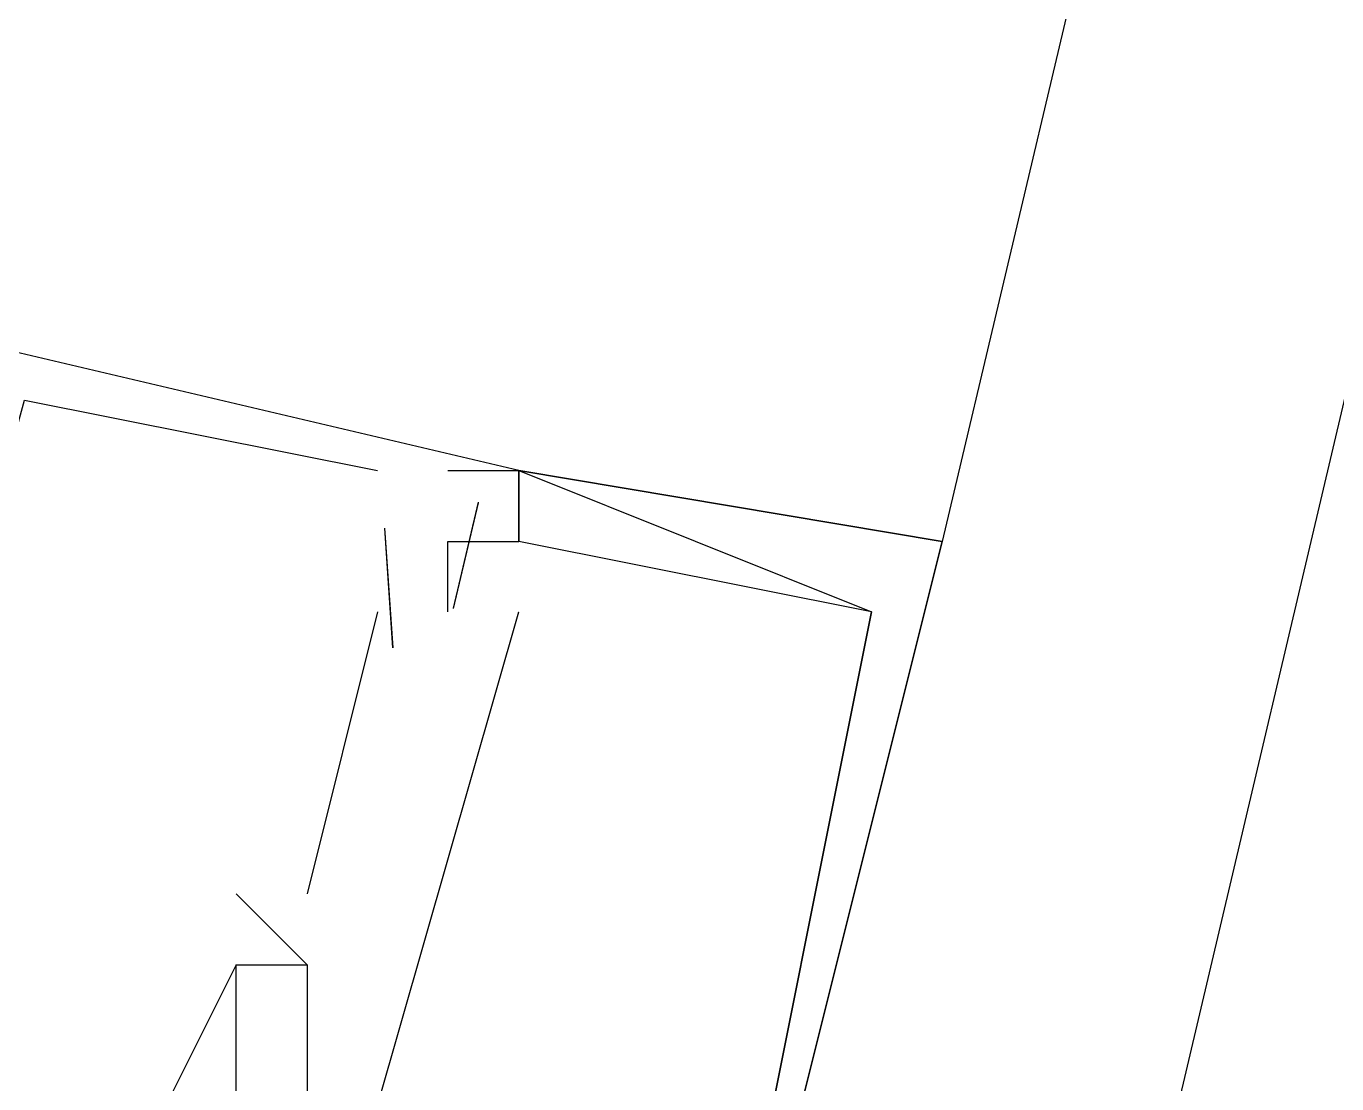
# Model space of a CAD drawing. Header units: feet. Extents: x -84 to 198, y -22 to 181.
# Drawn here: x 107.2936 to 107.5412, y 33.4619 to 33.6617 of the extents above; entities that cross this region are included whole.
import ezdxf

# ---------------------------------------------------------------- set-up
doc = ezdxf.new("R2010")
doc.units = ezdxf.units.FT
doc.layers.add('A-LINEA', color=7, linetype='CONTINUOUS')

msp = doc.modelspace()

# ---------------------------------------------------------------- linework, layer by layer
at = {"layer": 'A-LINEA'}
for p, q in [((109.1333, 40.3378), (105.6533, 25.5778)), ((109, 40.0444), (107.4667, 33.5644)), ((107.36, 33.5778), (107.36, 33.5778)), ((107.36, 33.5778), (107.36, 33.5778)), ((107.36, 33.5778), (107.36, 33.5778)), ((107.36, 33.5778), (107.36, 33.5778)), ((107.36, 33.5778), (107.36, 33.5778)), ((107.36, 33.5778), (107.36, 33.5778)), ((107.36, 33.5778), (107.36, 33.5778)), ((107.36, 33.5778), (107.36, 33.5778)), ((107.36, 33.5778), (107.36, 33.5778)), ((107.36, 33.5778), (107.36, 33.5778)), ((107.36, 33.5778), (107.36, 33.5778)), ((107.36, 33.5778), (107.36, 33.5778)), ((107.3733, 33.5778), (107.3867, 33.5778)), ((107.3733, 33.5778), (107.3733, 33.5778)), ((107.3733, 33.5778), (107.3867, 33.5778)), ((107.3733, 33.5778), (107.3733, 33.5778)), ((107.3733, 33.5778), (107.3867, 33.5778)), ((107.3733, 33.5778), (107.3733, 33.5778)), ((107.3733, 33.5778), (107.3867, 33.5778)), ((107.3733, 33.5778), (107.3733, 33.5778)), ((107.3733, 33.5778), (107.3867, 33.5778)), ((107.3733, 33.5778), (107.3733, 33.5778)), ((107.3733, 33.5778), (107.3867, 33.5778)), ((107.3733, 33.5778), (107.3733, 33.5778)), ((107.3733, 33.5778), (107.3867, 33.5778)), ((107.3733, 33.5778), (107.3733, 33.5778)), ((107.3733, 33.5778), (107.3867, 33.5778)), ((107.3733, 33.5778), (107.3733, 33.5778)), ((107.3733, 33.5778), (107.3867, 33.5778)), ((107.3733, 33.5778), (107.3733, 33.5778)), ((107.3733, 33.5778), (107.3867, 33.5778)), ((107.3733, 33.5778), (107.3733, 33.5778)), ((107.3733, 33.5778), (107.3867, 33.5778)), ((107.3733, 33.5778), (107.3733, 33.5778)), ((107.3733, 33.5778), (107.3867, 33.5778)), ((107.3733, 33.5778), (107.3733, 33.5778)), ((107.3867, 33.5778), (107.3867, 33.5778)), ((107.3867, 33.5778), (107.3867, 33.5778)), ((107.3867, 33.5778), (107.3867, 33.5778)), ((107.3867, 33.5778), (107.3867, 33.5778)), ((107.3867, 33.5778), (107.3867, 33.5778)), ((107.3867, 33.5778), (107.3867, 33.5778)), ((107.3867, 33.5778), (107.3867, 33.5778)), ((107.3867, 33.5778), (107.3867, 33.5778)), ((107.3867, 33.5778), (107.3867, 33.5778)), ((107.3867, 33.5778), (107.3867, 33.5778)), ((107.3867, 33.5778), (107.3867, 33.5778)), ((107.3867, 33.5778), (107.3867, 33.5778)), ((107.3867, 33.5778), (107.3867, 33.5778)), ((107.3867, 33.5778), (107.3867, 33.5778)), ((107.3867, 33.5778), (107.3867, 33.5778)), ((107.3867, 33.5778), (107.3867, 33.5778)), ((107.3867, 33.5778), (107.3867, 33.5778)), ((107.3867, 33.5778), (107.3867, 33.5778)), ((107.3867, 33.5778), (107.3867, 33.5778)), ((107.3867, 33.5778), (107.3867, 33.5778)), ((107.3867, 33.5778), (107.3867, 33.5778)), ((107.3867, 33.5778), (107.3867, 33.5778)), ((107.3867, 33.5778), (107.3867, 33.5778)), ((107.3867, 33.5778), (107.3867, 33.5778)), ((107.3867, 33.5778), (107.3867, 33.5778)), ((107.3867, 33.5778), (107.3867, 33.5778)), ((107.3867, 33.5778), (107.3867, 33.5778)), ((107.3867, 33.5778), (107.3867, 33.5778)), ((107.3867, 33.5778), (107.3867, 33.5778)), ((107.3867, 33.5778), (107.3867, 33.5778)), ((107.3867, 33.5778), (107.3867, 33.5778)), ((107.3867, 33.5778), (107.3867, 33.5778)), ((107.3867, 33.5778), (107.3867, 33.5778)), ((107.3867, 33.5778), (107.3867, 33.5778)), ((107.3867, 33.5778), (107.3867, 33.5778)), ((107.3867, 33.5778), (107.3867, 33.5778)), ((107.3867, 33.5778), (107.3867, 33.5778)), ((107.3867, 33.5778), (107.3867, 33.5778)), ((107.3867, 33.5778), (107.3867, 33.5778)), ((107.3867, 33.5778), (107.3867, 33.5778)), ((107.3867, 33.5778), (107.3867, 33.5778)), ((107.3867, 33.5778), (107.3867, 33.5778)), ((107.3867, 33.5778), (107.3867, 33.5778)), ((107.3867, 33.5778), (107.3867, 33.5778)), ((107.3867, 33.5778), (107.3867, 33.5778)), ((107.3867, 33.5778), (107.3867, 33.5778)), ((107.3867, 33.5778), (107.3867, 33.5778)), ((107.3867, 33.5778), (107.3867, 33.5778)), ((107.379, 33.5718), (107.3743, 33.5518)), ((107.379, 33.5718), (107.3743, 33.5518)), ((107.379, 33.5718), (107.3743, 33.5518)), ((107.379, 33.5718), (107.3743, 33.5518)), ((107.379, 33.5718), (107.3743, 33.5518)), ((107.379, 33.5718), (107.3743, 33.5518)), ((107.379, 33.5717), (107.3743, 33.5517)), ((107.379, 33.5717), (107.3743, 33.5517)), ((107.379, 33.5717), (107.3743, 33.5517)), ((107.379, 33.5717), (107.3743, 33.5517)), ((107.379, 33.5717), (107.3743, 33.5517)), ((107.379, 33.5717), (107.3743, 33.5517)), ((107.3613, 33.5669), (107.3629, 33.5443)), ((107.3613, 33.5669), (107.3629, 33.5443)), ((107.3613, 33.5669), (107.3629, 33.5443)), ((107.3613, 33.5669), (107.3628, 33.5443)), ((107.3613, 33.5669), (107.3628, 33.5443)), ((107.3613, 33.5669), (107.3628, 33.5443)), ((107.3613, 33.5669), (107.3628, 33.5443)), ((107.3613, 33.5669), (107.3628, 33.5443)), ((107.3613, 33.5669), (107.3628, 33.5443)), ((107.3613, 33.5669), (107.3629, 33.5443)), ((107.3613, 33.5669), (107.3629, 33.5443)), ((107.3613, 33.5669), (107.3629, 33.5443)), ((107.3733, 33.5644), (107.3733, 33.5644)), ((107.3733, 33.5644), (107.3733, 33.5644)), ((107.3733, 33.5644), (107.3733, 33.5644)), ((107.3733, 33.5644), (107.3733, 33.5644)), ((107.3733, 33.5644), (107.3733, 33.5644)), ((107.3733, 33.5644), (107.3733, 33.5644)), ((107.3733, 33.5644), (107.3733, 33.5644)), ((107.3733, 33.5644), (107.3733, 33.5644)), ((107.3733, 33.5644), (107.3733, 33.5644)), ((107.3733, 33.5644), (107.3733, 33.5644)), ((107.3733, 33.5644), (107.3733, 33.5644)), ((107.3733, 33.5644), (107.3733, 33.5644)), ((107.3733, 33.5644), (107.3733, 33.5644)), ((107.3733, 33.5644), (107.3733, 33.5644)), ((107.3733, 33.5644), (107.3733, 33.5644)), ((107.3733, 33.5644), (107.3733, 33.5644)), ((107.3733, 33.5644), (107.3733, 33.5644)), ((107.3733, 33.5644), (107.3733, 33.5644)), ((107.3733, 33.5644), (107.3733, 33.5644)), ((107.3733, 33.5644), (107.3733, 33.5644)), ((107.3733, 33.5644), (107.3733, 33.5644)), ((107.3733, 33.5644), (107.3733, 33.5644)), ((107.3733, 33.5644), (107.3733, 33.5644)), ((107.3733, 33.5644), (107.3733, 33.5644)), ((107.3867, 33.5644), (107.3867, 33.5644)), ((107.3867, 33.5644), (107.3867, 33.5644)), ((107.3867, 33.5644), (107.3867, 33.5644)), ((107.3867, 33.5644), (107.3867, 33.5644)), ((107.3867, 33.5644), (107.3867, 33.5644)), ((107.3867, 33.5644), (107.3867, 33.5644)), ((107.3867, 33.5644), (107.3867, 33.5644)), ((107.3867, 33.5644), (107.3867, 33.5644)), ((107.3867, 33.5644), (107.3867, 33.5644)), ((107.3867, 33.5644), (107.3867, 33.5644)), ((107.3867, 33.5644), (107.3867, 33.5644)), ((107.3867, 33.5644), (107.3867, 33.5644)), ((107.3867, 33.5644), (107.3867, 33.5644)), ((107.3867, 33.5644), (107.3867, 33.5644)), ((107.3867, 33.5644), (107.3867, 33.5644)), ((107.3867, 33.5644), (107.3867, 33.5644)), ((107.3867, 33.5644), (107.3867, 33.5644)), ((107.3867, 33.5644), (107.3867, 33.5644)), ((107.3867, 33.5644), (107.3867, 33.5644)), ((107.3867, 33.5644), (107.3867, 33.5644)), ((107.3867, 33.5644), (107.3867, 33.5644)), ((107.3867, 33.5644), (107.3867, 33.5644)), ((107.3867, 33.5644), (107.3867, 33.5644)), ((107.3867, 33.5644), (107.3867, 33.5644)), ((107.3867, 33.5644), (107.3867, 33.5644)), ((107.3867, 33.5644), (107.3867, 33.5644)), ((107.3867, 33.5644), (107.3867, 33.5644)), ((107.3867, 33.5644), (107.3867, 33.5644)), ((107.3867, 33.5644), (107.3867, 33.5644)), ((107.3867, 33.5644), (107.3867, 33.5644)), ((107.3867, 33.5644), (107.3867, 33.5644)), ((107.3867, 33.5644), (107.3867, 33.5644)), ((107.3867, 33.5644), (107.3867, 33.5644)), ((107.3867, 33.5644), (107.3867, 33.5644)), ((107.3867, 33.5644), (107.3867, 33.5644)), ((107.3867, 33.5644), (107.3867, 33.5644)), ((107.3867, 33.5644), (107.3867, 33.5644)), ((107.3867, 33.5644), (107.3867, 33.5644)), ((107.3867, 33.5644), (107.3867, 33.5644)), ((107.3867, 33.5644), (107.3867, 33.5644)), ((107.3867, 33.5644), (107.3867, 33.5644)), ((107.3867, 33.5644), (107.3867, 33.5644)), ((107.3867, 33.5644), (107.3867, 33.5644)), ((107.3867, 33.5644), (107.3867, 33.5644)), ((107.3867, 33.5644), (107.3867, 33.5644)), ((107.3867, 33.5644), (107.3867, 33.5644)), ((107.3867, 33.5644), (107.3867, 33.5644)), ((107.3867, 33.5644), (107.3867, 33.5644)), ((107.3867, 33.5644), (107.3867, 33.5644)), ((107.3867, 33.5644), (107.3867, 33.5644)), ((107.3867, 33.5644), (107.3867, 33.5644)), ((107.3867, 33.5644), (107.3867, 33.5644)), ((107.3867, 33.5644), (107.3867, 33.5644)), ((107.3867, 33.5644), (107.3867, 33.5644)), ((107.4667, 33.5644), (107.4667, 33.5644)), ((107.4667, 33.5644), (107.4667, 33.5644)), ((107.4667, 33.5644), (107.4667, 33.5644)), ((107.4667, 33.5644), (107.4667, 33.5644)), ((107.4667, 33.5644), (107.4667, 33.5644)), ((107.4667, 33.5644), (107.4667, 33.5644)), ((107.4667, 33.5644), (107.4667, 33.5644)), ((107.4667, 33.5644), (107.4667, 33.5644)), ((107.4667, 33.5644), (107.4667, 33.5644)), ((107.4667, 33.5644), (107.4667, 33.5644)), ((107.4667, 33.5644), (107.4667, 33.5644)), ((107.4667, 33.5644), (107.4667, 33.5644)), ((107.4667, 33.5644), (107.4667, 33.5644)), ((107.4667, 33.5644), (107.4667, 33.5644)), ((107.4667, 33.5644), (107.4667, 33.5644)), ((107.4667, 33.5644), (107.4667, 33.5644)), ((107.4667, 33.5644), (107.4667, 33.5644)), ((107.4667, 33.5644), (107.4667, 33.5644)), ((107.36, 33.5511), (107.3467, 33.4978)), ((107.36, 33.5511), (107.3467, 33.4978)), ((107.36, 33.5511), (107.3467, 33.4978)), ((107.36, 33.5511), (107.3467, 33.4978)), ((107.36, 33.5511), (107.3467, 33.4978)), ((107.36, 33.5511), (107.3467, 33.4978)), ((107.36, 33.5511), (107.3467, 33.4978)), ((107.36, 33.5511), (107.3467, 33.4978)), ((107.36, 33.5511), (107.3467, 33.4978)), ((107.36, 33.5511), (107.3467, 33.4978)), ((107.36, 33.5511), (107.3467, 33.4978)), ((107.36, 33.5511), (107.3467, 33.4978)), ((107.36, 33.5511), (107.36, 33.5511)), ((107.36, 33.5511), (107.36, 33.5511)), ((107.36, 33.5511), (107.36, 33.5511)), ((107.36, 33.5511), (107.36, 33.5511)), ((107.36, 33.5511), (107.36, 33.5511)), ((107.36, 33.5511), (107.36, 33.5511)), ((107.36, 33.5511), (107.36, 33.5511)), ((107.36, 33.5511), (107.36, 33.5511)), ((107.36, 33.5511), (107.36, 33.5511)), ((107.36, 33.5511), (107.36, 33.5511)), ((107.36, 33.5511), (107.36, 33.5511)), ((107.36, 33.5511), (107.36, 33.5511)), ((107.3733, 33.5511), (107.3733, 33.5511)), ((107.3733, 33.5511), (107.3733, 33.5511)), ((107.3733, 33.5511), (107.3733, 33.5511)), ((107.3733, 33.5511), (107.3733, 33.5511)), ((107.3733, 33.5511), (107.3733, 33.5511)), ((107.3733, 33.5511), (107.3733, 33.5511)), ((107.3867, 33.5511), (107.3867, 33.5511)), ((107.3867, 33.5511), (107.3867, 33.5511)), ((107.3867, 33.5511), (107.3867, 33.5511)), ((107.3867, 33.5511), (107.3867, 33.5511)), ((107.3867, 33.5511), (107.3867, 33.5511)), ((107.3867, 33.5511), (107.3867, 33.5511)), ((107.3867, 33.5511), (107.3867, 33.5511)), ((107.3867, 33.5511), (107.3867, 33.5511)), ((107.3867, 33.5511), (107.3867, 33.5511)), ((107.3867, 33.5511), (107.3867, 33.5511)), ((107.3867, 33.5511), (107.3867, 33.5511)), ((107.3867, 33.5511), (107.3867, 33.5511)), ((107.4533, 33.5511), (107.4533, 33.5511)), ((107.4533, 33.5511), (107.4533, 33.5511)), ((107.4533, 33.5511), (107.4533, 33.5511)), ((107.4533, 33.5511), (107.4533, 33.5511)), ((107.4533, 33.5511), (107.4533, 33.5511)), ((107.4533, 33.5511), (107.4533, 33.5511)), ((107.4533, 33.5511), (107.4533, 33.5511)), ((107.4533, 33.5511), (107.4533, 33.5511)), ((107.4533, 33.5511), (107.4533, 33.5511)), ((107.4533, 33.5511), (107.4533, 33.5511)), ((107.4533, 33.5511), (107.4533, 33.5511)), ((107.4533, 33.5511), (107.4533, 33.5511)), ((107.4533, 33.5511), (107.4533, 33.5511)), ((107.4533, 33.5511), (107.4533, 33.5511)), ((107.4533, 33.5511), (107.4533, 33.5511)), ((107.4533, 33.5511), (107.4533, 33.5511)), ((107.4533, 33.5511), (107.4533, 33.5511)), ((107.4533, 33.5511), (107.4533, 33.5511)), ((107.3333, 33.4978), (107.3333, 33.4978)), ((107.3333, 33.4978), (107.3333, 33.4978)), ((107.3333, 33.4978), (107.3333, 33.4978)), ((107.3467, 33.4844), (107.3333, 33.4978)), ((107.3333, 33.4978), (107.3333, 33.4978)), ((107.3467, 33.4844), (107.3333, 33.4978)), ((107.3333, 33.4978), (107.3333, 33.4978)), ((107.3467, 33.4844), (107.3333, 33.4978)), ((107.3333, 33.4978), (107.3333, 33.4978)), ((107.3467, 33.4844), (107.3333, 33.4978)), ((107.3333, 33.4978), (107.3333, 33.4978)), ((107.3467, 33.4844), (107.3333, 33.4978)), ((107.3333, 33.4978), (107.3333, 33.4978)), ((107.3467, 33.4844), (107.3333, 33.4978)), ((107.3333, 33.4978), (107.3333, 33.4978)), ((107.3333, 33.4978), (107.3333, 33.4978)), ((107.3333, 33.4978), (107.3333, 33.4978)), ((107.3333, 33.4978), (107.3333, 33.4978)), ((107.3467, 33.4978), (107.3467, 33.4978)), ((107.3467, 33.4978), (107.3467, 33.4978)), ((107.3467, 33.4978), (107.3467, 33.4978)), ((107.3467, 33.4978), (107.3467, 33.4978)), ((107.3467, 33.4978), (107.3467, 33.4978)), ((107.3467, 33.4978), (107.3467, 33.4978)), ((107.3467, 33.4978), (107.3467, 33.4978)), ((107.3467, 33.4978), (107.3467, 33.4978)), ((107.3467, 33.4978), (107.3467, 33.4978)), ((107.3467, 33.4978), (107.3467, 33.4978)), ((107.3467, 33.4978), (107.3467, 33.4978)), ((107.3467, 33.4978), (107.3467, 33.4978)), ((107.3333, 33.4844), (107.3333, 33.4844)), ((107.3333, 33.4844), (107.3333, 33.4844)), ((107.3333, 33.4844), (107.3333, 33.4844)), ((107.3333, 33.4844), (107.3333, 33.4844)), ((107.3333, 33.4844), (107.3333, 33.4844)), ((107.3333, 33.4844), (107.3333, 33.4844)), ((107.3333, 33.4844), (107.3333, 33.4844)), ((107.3333, 33.4844), (107.3333, 33.4844)), ((107.3333, 33.4844), (107.3333, 33.4844)), ((107.3333, 33.4844), (107.3333, 33.4844)), ((107.3333, 33.4844), (107.3333, 33.4844)), ((107.3333, 33.4844), (107.3333, 33.4844)), ((107.3333, 33.4844), (107.3333, 33.4844)), ((107.3333, 33.4844), (107.3333, 33.4844)), ((107.3333, 33.4844), (107.3333, 33.4844)), ((107.3333, 33.4844), (107.3333, 33.4844)), ((107.3333, 33.4844), (107.3333, 33.4844)), ((107.3333, 33.4844), (107.3333, 33.4844)), ((107.3333, 33.4844), (107.3333, 33.4844)), ((107.3333, 33.4844), (107.3333, 33.4844)), ((107.3333, 33.4844), (107.3333, 33.4844)), ((107.3333, 33.4844), (107.3333, 33.4844)), ((107.3333, 33.4844), (107.3333, 33.4844)), ((107.3333, 33.4844), (107.3333, 33.4844)), ((107.3467, 33.4844), (107.3467, 33.4844)), ((107.3467, 33.4844), (107.3467, 33.4844)), ((107.3467, 33.4844), (107.3467, 33.4844)), ((107.3467, 33.4844), (107.3467, 33.4844)), ((107.3467, 33.4844), (107.3467, 33.4844)), ((107.3467, 33.4844), (107.3467, 33.4844)), ((107.3467, 33.4844), (107.3467, 33.4844)), ((107.3467, 33.4844), (107.3467, 33.4844)), ((107.3467, 33.4844), (107.3467, 33.4844)), ((107.3467, 33.4844), (107.3467, 33.4844)), ((107.3467, 33.4844), (107.3467, 33.4844)), ((107.3467, 33.4844), (107.3467, 33.4844)), ((107.3467, 33.4844), (107.3467, 33.4844)), ((107.3467, 33.4844), (107.3467, 33.4844)), ((107.3467, 33.4844), (107.3467, 33.4844)), ((107.3467, 33.4844), (107.3467, 33.4844)), ((107.3467, 33.4844), (107.3467, 33.4844)), ((107.3467, 33.4844), (107.3467, 33.4844)), ((107.3467, 33.4844), (107.3467, 33.4844)), ((107.3467, 33.4844), (107.3467, 33.4844)), ((107.3467, 33.4844), (107.3467, 33.4844)), ((107.3467, 33.4844), (107.3467, 33.4844)), ((107.3467, 33.4844), (107.3467, 33.4844)), ((107.3467, 33.4844), (107.3467, 33.4844)), ((107.3333, 33.4711), (107.3333, 33.4711)), ((107.3333, 33.4711), (107.3333, 33.4711)), ((107.3333, 33.4711), (107.3333, 33.4711)), ((107.3333, 33.4711), (107.3333, 33.4711)), ((107.3333, 33.4711), (107.3333, 33.4711)), ((107.3333, 33.4711), (107.3333, 33.4711)), ((107.3333, 33.4711), (107.3333, 33.4711)), ((107.3333, 33.4711), (107.3333, 33.4711)), ((107.3333, 33.4711), (107.3333, 33.4711)), ((107.3333, 33.4711), (107.3333, 33.4711)), ((107.3333, 33.4711), (107.3333, 33.4711)), ((107.3333, 33.4711), (107.3333, 33.4711)), ((107.3467, 33.4711), (107.3467, 33.4711)), ((107.3467, 33.4711), (107.3467, 33.4711)), ((107.3467, 33.4711), (107.3467, 33.4711)), ((107.3467, 33.4711), (107.3467, 33.4711)), ((107.3467, 33.4711), (107.3467, 33.4711)), ((107.3467, 33.4711), (107.3467, 33.4711)), ((107.3467, 33.4711), (107.3467, 33.4711)), ((107.3467, 33.4711), (107.3467, 33.4711)), ((107.3467, 33.4711), (107.3467, 33.4711)), ((107.3467, 33.4711), (107.3467, 33.4711)), ((107.3467, 33.4711), (107.3467, 33.4711)), ((107.3467, 33.4711), (107.3467, 33.4711))]:
    msp.add_line(p, q, dxfattribs=at)
for points in [[(107.3867, 33.5778), (106.7067, 33.7378), (106.6667, 33.5911), (106.6933, 33.5778), (106.68, 33.4978), (106.6933, 33.4978), (106.6933, 33.5111), (106.7067, 33.5911), (106.6933, 33.5911), (106.72, 33.6978), (106.7333, 33.6978), (106.72, 33.7111), (106.72, 33.7244)], [(107.3867, 33.5778), (106.7067, 33.7378), (106.6667, 33.5911), (106.6933, 33.5778), (106.68, 33.4978), (106.6933, 33.4978), (106.6933, 33.5111), (106.7067, 33.5911), (106.6933, 33.5911), (106.72, 33.6978), (106.7333, 33.6978), (106.72, 33.7111), (106.72, 33.7244)], [(107.3867, 33.5778), (106.7067, 33.7378), (106.6667, 33.5911), (106.6933, 33.5778), (106.68, 33.4978), (106.6933, 33.4978), (106.6933, 33.5111), (106.7067, 33.5911), (106.6933, 33.5911), (106.72, 33.6978), (106.7333, 33.6978), (106.72, 33.7111), (106.72, 33.7244)], [(107.3867, 33.5778), (106.7067, 33.7378), (106.6667, 33.5911), (106.6933, 33.5778), (106.68, 33.4978), (106.6933, 33.4978), (106.6933, 33.5111), (106.7067, 33.5911), (106.6933, 33.5911), (106.72, 33.6978), (106.7333, 33.6978), (106.72, 33.7111), (106.72, 33.7244)], [(107.3867, 33.5778), (106.7067, 33.7378), (106.6667, 33.5911), (106.6933, 33.5778), (106.68, 33.4978), (106.6933, 33.4978), (106.6933, 33.5111), (106.7067, 33.5911), (106.6933, 33.5911), (106.72, 33.6978), (106.7333, 33.6978), (106.72, 33.7111), (106.72, 33.7244)], [(107.3867, 33.5778), (106.7067, 33.7378), (106.6667, 33.5911), (106.6933, 33.5778), (106.68, 33.4978), (106.6933, 33.4978), (106.6933, 33.5111), (106.7067, 33.5911), (106.6933, 33.5911), (106.72, 33.6978), (106.7333, 33.6978), (106.72, 33.7111), (106.72, 33.7244)], [(107.3867, 33.5778), (106.7067, 33.7378), (106.6667, 33.5911), (106.6933, 33.5778), (106.68, 33.4978), (106.6933, 33.4978), (106.6933, 33.5111), (106.7067, 33.5911), (106.6933, 33.5911), (106.72, 33.6978), (106.7333, 33.6978), (106.72, 33.7111), (106.72, 33.7244)], [(107.3867, 33.5778), (106.7067, 33.7378), (106.6667, 33.5911), (106.6933, 33.5778), (106.68, 33.4978), (106.6933, 33.4978), (106.6933, 33.5111), (106.7067, 33.5911), (106.6933, 33.5911), (106.72, 33.6978), (106.7333, 33.6978), (106.72, 33.7111), (106.72, 33.7244)], [(107.3867, 33.5778), (106.7067, 33.7378), (106.6667, 33.5911), (106.6933, 33.5778), (106.68, 33.4978), (106.6933, 33.4978), (106.6933, 33.5111), (106.7067, 33.5911), (106.6933, 33.5911), (106.72, 33.6978), (106.7333, 33.6978), (106.72, 33.7111), (106.72, 33.7244)], [(107.3867, 33.5778), (106.7067, 33.7378), (106.6667, 33.5911), (106.6933, 33.5778), (106.68, 33.4978), (106.6933, 33.4978), (106.6933, 33.5111), (106.7067, 33.5911), (106.6933, 33.5911), (106.72, 33.6978), (106.7333, 33.6978), (106.72, 33.7111), (106.72, 33.7244)], [(107.3867, 33.5778), (106.7067, 33.7378), (106.6667, 33.5911), (106.6933, 33.5778), (106.68, 33.4978), (106.6933, 33.4978), (106.6933, 33.5111), (106.7067, 33.5911), (106.6933, 33.5911), (106.72, 33.6978), (106.7333, 33.6978), (106.72, 33.7111), (106.72, 33.7244)], [(107.3867, 33.5778), (106.7067, 33.7378), (106.6667, 33.5911), (106.6933, 33.5778), (106.68, 33.4978), (106.6933, 33.4978), (106.6933, 33.5111), (106.7067, 33.5911), (106.6933, 33.5911), (106.72, 33.6978), (106.7333, 33.6978), (106.72, 33.7111), (106.72, 33.7244)], [(107.2533, 33.4444), (107.2933, 33.5911), (107.36, 33.5778)], [(107.2533, 33.4444), (107.2933, 33.5911), (107.36, 33.5778)], [(107.2533, 33.4444), (107.2933, 33.5911), (107.36, 33.5778)], [(107.2533, 33.4444), (107.2933, 33.5911), (107.36, 33.5778)], [(107.2533, 33.4444), (107.2933, 33.5911), (107.36, 33.5778)], [(107.2533, 33.4444), (107.2933, 33.5911), (107.36, 33.5778)], [(107.2533, 33.4444), (107.2933, 33.5911), (107.36, 33.5778)], [(107.2533, 33.4444), (107.2933, 33.5911), (107.36, 33.5778)], [(107.2533, 33.4444), (107.2933, 33.5911), (107.36, 33.5778)], [(107.2533, 33.4444), (107.2933, 33.5911), (107.36, 33.5778)], [(107.2533, 33.4444), (107.2933, 33.5911), (107.36, 33.5778)], [(107.2533, 33.4444), (107.2933, 33.5911), (107.36, 33.5778)], [(107.3733, 33.4311), (107.3733, 33.4311), (107.3733, 33.4311), (107.3733, 33.4311), (107.4267, 33.4178), (107.4267, 33.4178), (107.4533, 33.5511), (107.4533, 33.5511), (107.3867, 33.5644), (107.3867, 33.5778), (107.4667, 33.5644), (107.4667, 33.5644), (107.4267, 33.4044), (107.36, 33.4178), (107.36, 33.4311), (107.3467, 33.4311), (107.36, 33.4311), (107.3733, 33.4311), (107.36, 33.4311)], [(107.3733, 33.4311), (107.3733, 33.4311), (107.3733, 33.4311), (107.3733, 33.4311), (107.4267, 33.4178), (107.4267, 33.4178), (107.4533, 33.5511), (107.4533, 33.5511), (107.3867, 33.5644), (107.3867, 33.5778), (107.4667, 33.5644), (107.4667, 33.5644), (107.4267, 33.4044), (107.36, 33.4178), (107.36, 33.4311), (107.3467, 33.4311), (107.36, 33.4311), (107.3733, 33.4311), (107.36, 33.4311)], [(107.3733, 33.4311), (107.3733, 33.4311), (107.3733, 33.4311), (107.3733, 33.4311), (107.4267, 33.4178), (107.4267, 33.4178), (107.4533, 33.5511), (107.4533, 33.5511), (107.3867, 33.5644), (107.3867, 33.5778), (107.4667, 33.5644), (107.4667, 33.5644), (107.4267, 33.4044), (107.36, 33.4178), (107.36, 33.4311), (107.3467, 33.4311), (107.36, 33.4311), (107.3733, 33.4311), (107.36, 33.4311)], [(107.3733, 33.4311), (107.3733, 33.4311), (107.3733, 33.4311), (107.3733, 33.4311), (107.4267, 33.4178), (107.4267, 33.4178), (107.4533, 33.5511), (107.4533, 33.5511), (107.3867, 33.5644), (107.3867, 33.5778), (107.4667, 33.5644), (107.4667, 33.5644), (107.4267, 33.4044), (107.36, 33.4178), (107.36, 33.4311), (107.3467, 33.4311), (107.36, 33.4311), (107.3733, 33.4311), (107.36, 33.4311)], [(107.3733, 33.4311), (107.3733, 33.4311), (107.3733, 33.4311), (107.3733, 33.4311), (107.4267, 33.4178), (107.4267, 33.4178), (107.4533, 33.5511), (107.4533, 33.5511), (107.3867, 33.5644), (107.3867, 33.5778), (107.4667, 33.5644), (107.4667, 33.5644), (107.4267, 33.4044), (107.36, 33.4178), (107.36, 33.4311), (107.3467, 33.4311), (107.36, 33.4311), (107.3733, 33.4311), (107.36, 33.4311)], [(107.3733, 33.4311), (107.3733, 33.4311), (107.3733, 33.4311), (107.3733, 33.4311), (107.4267, 33.4178), (107.4267, 33.4178), (107.4533, 33.5511), (107.4533, 33.5511), (107.3867, 33.5644), (107.3867, 33.5778), (107.4667, 33.5644), (107.4667, 33.5644), (107.4267, 33.4044), (107.36, 33.4178), (107.36, 33.4311), (107.3467, 33.4311), (107.36, 33.4311), (107.3733, 33.4311), (107.36, 33.4311)], [(107.3733, 33.4311), (107.3733, 33.4311), (107.3733, 33.4311), (107.3733, 33.4311), (107.4267, 33.4178), (107.4267, 33.4178), (107.4533, 33.5511), (107.4533, 33.5511), (107.3867, 33.5644), (107.3867, 33.5778), (107.4667, 33.5644), (107.4667, 33.5644), (107.4267, 33.4044), (107.36, 33.4178), (107.36, 33.4311), (107.3467, 33.4311), (107.36, 33.4311), (107.3733, 33.4311), (107.36, 33.4311)], [(107.3733, 33.4311), (107.3733, 33.4311), (107.3733, 33.4311), (107.3733, 33.4311), (107.4267, 33.4178), (107.4267, 33.4178), (107.4533, 33.5511), (107.4533, 33.5511), (107.3867, 33.5644), (107.3867, 33.5778), (107.4667, 33.5644), (107.4667, 33.5644), (107.4267, 33.4044), (107.36, 33.4178), (107.36, 33.4311), (107.3467, 33.4311), (107.36, 33.4311), (107.3733, 33.4311), (107.36, 33.4311)], [(107.3733, 33.4311), (107.3733, 33.4311), (107.3733, 33.4311), (107.3733, 33.4311), (107.4267, 33.4178), (107.4267, 33.4178), (107.4533, 33.5511), (107.4533, 33.5511), (107.3867, 33.5644), (107.3867, 33.5778), (107.4667, 33.5644), (107.4667, 33.5644), (107.4267, 33.4044), (107.36, 33.4178), (107.36, 33.4311), (107.3467, 33.4311), (107.36, 33.4311), (107.3733, 33.4311), (107.36, 33.4311)], [(107.3733, 33.4311), (107.3733, 33.4311), (107.3733, 33.4311), (107.3733, 33.4311), (107.4267, 33.4178), (107.4267, 33.4178), (107.4533, 33.5511), (107.4533, 33.5511), (107.3867, 33.5644), (107.3867, 33.5778), (107.4667, 33.5644), (107.4667, 33.5644), (107.4267, 33.4044), (107.36, 33.4178), (107.36, 33.4311), (107.3467, 33.4311), (107.36, 33.4311), (107.3733, 33.4311), (107.36, 33.4311)], [(107.3733, 33.4311), (107.3733, 33.4311), (107.3733, 33.4311), (107.3733, 33.4311), (107.4267, 33.4178), (107.4267, 33.4178), (107.4533, 33.5511), (107.4533, 33.5511), (107.3867, 33.5644), (107.3867, 33.5778), (107.4667, 33.5644), (107.4667, 33.5644), (107.4267, 33.4044), (107.36, 33.4178), (107.36, 33.4311), (107.3467, 33.4311), (107.36, 33.4311), (107.3733, 33.4311), (107.36, 33.4311)], [(107.3733, 33.4311), (107.3733, 33.4311), (107.3733, 33.4311), (107.3733, 33.4311), (107.4267, 33.4178), (107.4267, 33.4178), (107.4533, 33.5511), (107.4533, 33.5511), (107.3867, 33.5644), (107.3867, 33.5778), (107.4667, 33.5644), (107.4667, 33.5644), (107.4267, 33.4044), (107.36, 33.4178), (107.36, 33.4311), (107.3467, 33.4311), (107.36, 33.4311), (107.3733, 33.4311), (107.36, 33.4311)], [(107.36, 33.4311), (107.36, 33.4178), (107.4267, 33.4044), (107.4667, 33.5644), (107.4667, 33.5644), (107.3867, 33.5778), (107.3867, 33.5644)], [(107.3867, 33.5778), (107.4533, 33.5511), (107.4533, 33.5511), (107.4267, 33.4178), (107.4267, 33.4178), (107.3733, 33.4311), (107.3733, 33.4311), (107.3733, 33.4311), (107.3733, 33.4311), (107.36, 33.4311)], [(107.36, 33.4311), (107.36, 33.4178), (107.4267, 33.4044), (107.4667, 33.5644), (107.4667, 33.5644), (107.3867, 33.5778), (107.3867, 33.5644)], [(107.3867, 33.5778), (107.4533, 33.5511), (107.4533, 33.5511), (107.4267, 33.4178), (107.4267, 33.4178), (107.3733, 33.4311), (107.3733, 33.4311), (107.3733, 33.4311), (107.3733, 33.4311), (107.36, 33.4311)], [(107.36, 33.4311), (107.36, 33.4178), (107.4267, 33.4044), (107.4667, 33.5644), (107.4667, 33.5644), (107.3867, 33.5778), (107.3867, 33.5644)], [(107.3867, 33.5778), (107.4533, 33.5511), (107.4533, 33.5511), (107.4267, 33.4178), (107.4267, 33.4178), (107.3733, 33.4311), (107.3733, 33.4311), (107.3733, 33.4311), (107.3733, 33.4311), (107.36, 33.4311)], [(107.36, 33.4311), (107.36, 33.4178), (107.4267, 33.4044), (107.4667, 33.5644), (107.4667, 33.5644), (107.3867, 33.5778), (107.3867, 33.5644)], [(107.3867, 33.5778), (107.4533, 33.5511), (107.4533, 33.5511), (107.4267, 33.4178), (107.4267, 33.4178), (107.3733, 33.4311), (107.3733, 33.4311), (107.3733, 33.4311), (107.3733, 33.4311), (107.36, 33.4311)], [(107.36, 33.4311), (107.36, 33.4178), (107.4267, 33.4044), (107.4667, 33.5644), (107.4667, 33.5644), (107.3867, 33.5778), (107.3867, 33.5644)], [(107.3867, 33.5778), (107.4533, 33.5511), (107.4533, 33.5511), (107.4267, 33.4178), (107.4267, 33.4178), (107.3733, 33.4311), (107.3733, 33.4311), (107.3733, 33.4311), (107.3733, 33.4311), (107.36, 33.4311)], [(107.36, 33.4311), (107.36, 33.4178), (107.4267, 33.4044), (107.4667, 33.5644), (107.4667, 33.5644), (107.3867, 33.5778), (107.3867, 33.5644)], [(107.3867, 33.5778), (107.4533, 33.5511), (107.4533, 33.5511), (107.4267, 33.4178), (107.4267, 33.4178), (107.3733, 33.4311), (107.3733, 33.4311), (107.3733, 33.4311), (107.3733, 33.4311), (107.36, 33.4311)], [(107.3733, 33.5644), (107.3733, 33.5644), (107.3867, 33.5644)], [(107.3733, 33.5644), (107.3733, 33.5644), (107.3867, 33.5644)], [(107.3733, 33.5644), (107.3733, 33.5644), (107.3867, 33.5644)], [(107.3733, 33.5511), (107.3733, 33.5511), (107.3733, 33.5644), (107.3867, 33.5644)], [(107.3733, 33.5511), (107.3733, 33.5511), (107.3733, 33.5644), (107.3867, 33.5644)], [(107.3733, 33.5511), (107.3733, 33.5511), (107.3733, 33.5644), (107.3867, 33.5644)], [(107.3733, 33.5511), (107.3733, 33.5511), (107.3733, 33.5644), (107.3867, 33.5644)], [(107.3733, 33.5511), (107.3733, 33.5511), (107.3733, 33.5644), (107.3867, 33.5644)], [(107.3733, 33.5511), (107.3733, 33.5511), (107.3733, 33.5644), (107.3867, 33.5644)], [(107.3733, 33.5644), (107.3733, 33.5644), (107.3867, 33.5644)], [(107.3733, 33.5644), (107.3733, 33.5644), (107.3867, 33.5644)], [(107.3733, 33.5644), (107.3733, 33.5644), (107.3867, 33.5644)], [(107.3333, 33.4844), (107.32, 33.4578), (107.3333, 33.4578), (107.3333, 33.4711), (107.3333, 33.4844), (107.3467, 33.4844), (107.3467, 33.4711), (107.3467, 33.4578), (107.36, 33.4578), (107.3867, 33.5511)], [(107.3333, 33.4844), (107.32, 33.4578), (107.3333, 33.4578), (107.3333, 33.4711), (107.3333, 33.4844), (107.3467, 33.4844), (107.3467, 33.4711), (107.3467, 33.4578), (107.36, 33.4578), (107.3867, 33.5511)], [(107.3333, 33.4844), (107.32, 33.4578), (107.3333, 33.4578), (107.3333, 33.4711), (107.3333, 33.4844), (107.3467, 33.4844), (107.3467, 33.4711), (107.3467, 33.4578), (107.36, 33.4578), (107.3867, 33.5511)], [(107.3333, 33.4844), (107.32, 33.4578), (107.3333, 33.4578), (107.3333, 33.4711), (107.3333, 33.4844), (107.3467, 33.4844), (107.3467, 33.4711), (107.3467, 33.4578), (107.36, 33.4578), (107.3867, 33.5511)], [(107.3333, 33.4844), (107.32, 33.4578), (107.3333, 33.4578), (107.3333, 33.4711), (107.3333, 33.4844), (107.3467, 33.4844), (107.3467, 33.4711), (107.3467, 33.4578), (107.36, 33.4578), (107.3867, 33.5511)], [(107.3333, 33.4844), (107.32, 33.4578), (107.3333, 33.4578), (107.3333, 33.4711), (107.3333, 33.4844), (107.3467, 33.4844), (107.3467, 33.4711), (107.3467, 33.4578), (107.36, 33.4578), (107.3867, 33.5511)], [(107.3467, 33.4711), (107.3467, 33.4578), (107.36, 33.4578), (107.3867, 33.5511)], [(107.3467, 33.4711), (107.3467, 33.4578), (107.36, 33.4578), (107.3867, 33.5511)], [(107.3467, 33.4711), (107.3467, 33.4578), (107.36, 33.4578), (107.3867, 33.5511)], [(107.3467, 33.4711), (107.3467, 33.4578), (107.36, 33.4578), (107.3867, 33.5511)], [(107.3467, 33.4711), (107.3467, 33.4578), (107.36, 33.4578), (107.3867, 33.5511)], [(107.3467, 33.4711), (107.3467, 33.4578), (107.36, 33.4578), (107.3867, 33.5511)], [(107.3333, 33.4844), (107.32, 33.4578), (107.3333, 33.4578), (107.3333, 33.4711), (107.3333, 33.4844), (107.3467, 33.4844), (107.3333, 33.4978)], [(107.3333, 33.4844), (107.32, 33.4578), (107.3333, 33.4578), (107.3333, 33.4711), (107.3333, 33.4844), (107.3467, 33.4844), (107.3333, 33.4978)], [(107.3333, 33.4844), (107.32, 33.4578), (107.3333, 33.4578), (107.3333, 33.4711), (107.3333, 33.4844), (107.3467, 33.4844), (107.3333, 33.4978)], [(107.3333, 33.4844), (107.32, 33.4578), (107.3333, 33.4578), (107.3333, 33.4711), (107.3333, 33.4844), (107.3467, 33.4844), (107.3333, 33.4978)], [(107.3333, 33.4844), (107.32, 33.4578), (107.3333, 33.4578), (107.3333, 33.4711), (107.3333, 33.4844), (107.3467, 33.4844), (107.3333, 33.4978)], [(107.3333, 33.4844), (107.32, 33.4578), (107.3333, 33.4578), (107.3333, 33.4711), (107.3333, 33.4844), (107.3467, 33.4844), (107.3333, 33.4978)]]:
    msp.add_lwpolyline(points, dxfattribs=at)

doc.saveas('drawing.dxf')
